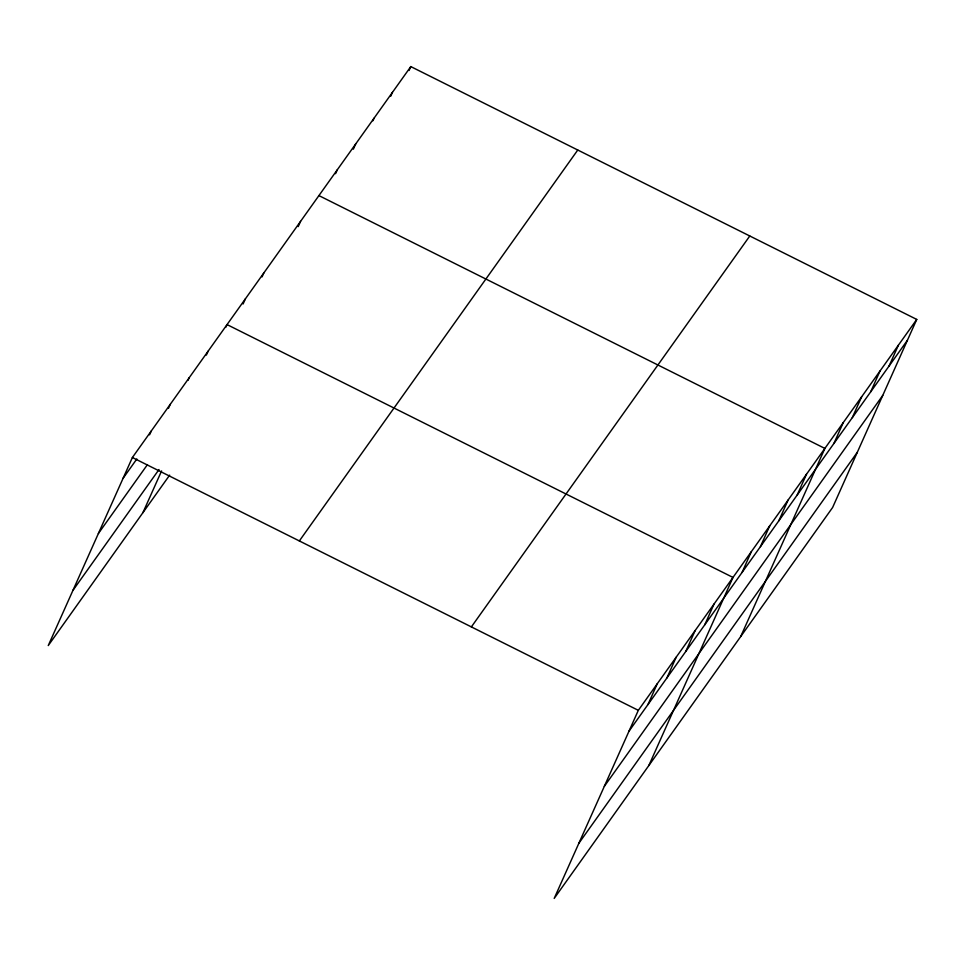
<?xml version="1.0" encoding="UTF-8"?>
<svg xmlns="http://www.w3.org/2000/svg" width="965" height="965" viewBox="0 0 965 965"><rect width="100%" height="100%" fill="white"/><g stroke="black" fill="none" stroke-linecap="round" stroke-linejoin="round"><path stroke-width="1.45" d="M916.75 319.427L638.323 710.337L554.2 898.415L832.614 507.494L916.75 319.427L410.8 66.585L132.386 457.506L48.25 645.573L169.647 475.142M149.563 434.817L151.312 430.921M168.501 408.243L170.25 404.335M188.018 380.355L189.176 377.749M206.365 355.072L208.114 351.176M142.917 512.668L161.589 470.932M225.882 327.195L227.04 324.59L732.99 577.432L648.854 765.498M243.096 303.987L245.424 298.788M262.046 276.895L263.795 272.986M298.221 226.594L300.549 221.383M335.555 173.688L337.304 169.792M353.347 149.189L355.675 143.99M372.888 120.782L374.058 118.188M390.68 96.283L392.429 92.387M409.064 70.481L410.8 66.585M647.949 704.571L657.262 683.751M666.887 677.985L676.188 657.177M685.813 651.399L695.126 630.591M704.752 624.813L714.052 604.006M742.061 572.438L751.361 551.63M760.432 546.636L769.744 525.829M778.815 520.835L788.115 500.027M797.187 495.033L806.499 474.225M740.734 636.502L824.87 448.423L318.92 195.593M833.941 443.43L843.241 422.622M852.312 417.628L861.624 396.82M870.695 391.826L879.996 371.018M889.067 366.037L898.379 345.217M123.074 478.314L136.837 458.978M98.382 533.512L147.44 464.635M72.942 590.375L158.996 469.545M299.343 540.943L577.77 150.021M471.366 626.9L749.793 235.991M629.023 731.144L907.438 340.235M604.331 786.342L882.746 395.433M578.891 843.217L857.306 452.296M132.386 457.506L638.323 710.337"/></g></svg>
